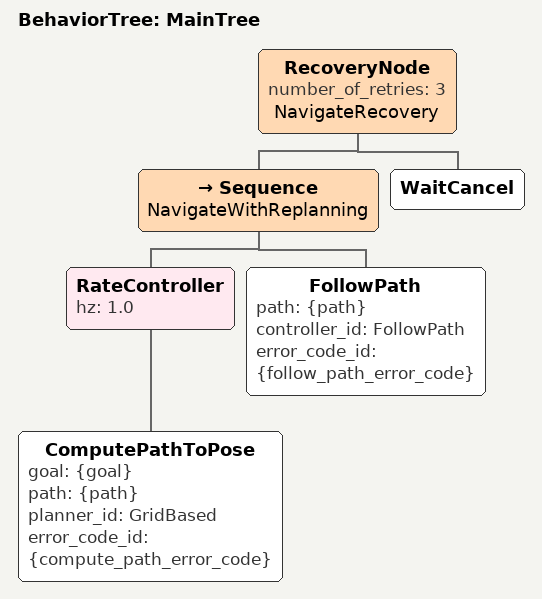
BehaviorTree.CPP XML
<?xml version="1.0"?>
<root main_tree_to_execute="MainTree">
  <BehaviorTree ID="MainTree">
    <RecoveryNode number_of_retries="3" name="NavigateRecovery">
      <Sequence name="NavigateWithReplanning">
        <RateController hz="1.0">
          <ComputePathToPose goal="{goal}" path="{path}" planner_id="GridBased" error_code_id="{compute_path_error_code}"/>
        </RateController>
        <FollowPath path="{path}" controller_id="FollowPath" error_code_id="{follow_path_error_code}"/>
      </Sequence>
      <WaitCancel/>
    </RecoveryNode>
  </BehaviorTree>
</root>
